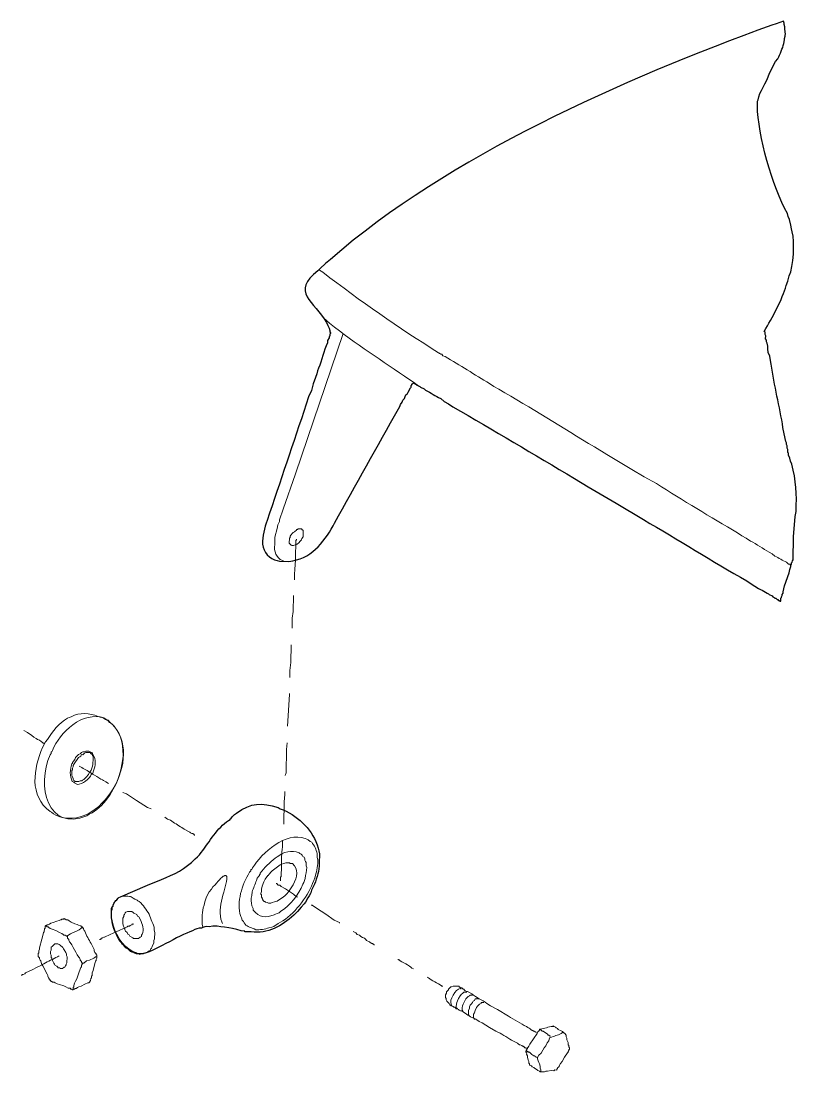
# Model space of a CAD drawing. Extents: x 0 to 563, y 0 to 205.
# Drawn here: x 535.72 to 563.12, y 101.03 to 138.14 of the extents above; entities that cross this region are included whole.
import ezdxf

# ---------------------------------------------------------------- set-up
doc = ezdxf.new("R2010")
doc.units = 0
doc.header["$LTSCALE"] = 0.3
doc.header["$MEASUREMENT"] = 0
doc.layers.add('1', color=1, linetype='CONTINUOUS')

msp = doc.modelspace()

# ---------------------------------------------------------------- linework, layer by layer
at = {"layer": '1', "color": 41, "lineweight": 25}
for points in [[(562.688, 137.861), (562.69, 137.938), (562.665, 138.015), (562.666, 138.066), (562.642, 138.144), (562.384, 138.045), (562.229, 137.997)], [(562.654, 137.348), (562.682, 137.476), (562.682, 137.527)], [(562.148, 136.306), (562.361, 136.712), (562.439, 136.813)], [(561.718, 135.159), (561.721, 135.313), (561.747, 135.364)], [(562.949, 130.701), (562.925, 130.804), (562.902, 130.933), (562.854, 131.139), (562.805, 131.242), (562.781, 131.345)], [(546.648, 129.726), (546.466, 129.576), (546.283, 129.399), (546.205, 129.324)], [(562.737, 128.807), (562.791, 128.96), (562.845, 129.139)], [(546.507, 127.498), (546.556, 127.394), (546.606, 127.291), (546.63, 127.213), (546.629, 127.162), (546.654, 127.136), (546.654, 127.11), (546.628, 127.085), (546.627, 127.034), (546.6, 126.983), (546.6, 126.957), (546.547, 126.856), (546.545, 126.779)], [(562.202, 126.021), (562.178, 126.15), (562.155, 126.304), (562.106, 126.433), (562.083, 126.562), (562.084, 126.664), (562.061, 126.767), (562.036, 126.819), (562.037, 126.87), (562.012, 126.922), (562.014, 127.024), (561.989, 127.076), (561.99, 127.153), (561.965, 127.179), (561.966, 127.205)], [(562.936, 122.495), (562.886, 122.598), (562.862, 122.701), (562.813, 122.805), (562.814, 122.882), (562.789, 122.908), (562.791, 123.01), (562.766, 123.062), (562.767, 123.139), (562.742, 123.191), (562.743, 123.242), (562.719, 123.294), (562.695, 123.397), (562.624, 123.783)], [(562.138, 117.893), (562.24, 117.84), (562.265, 117.813), (562.316, 117.787), (562.341, 117.761), (562.366, 117.76), (562.417, 117.708), (562.443, 117.708), (562.468, 117.682), (562.493, 117.681), (562.519, 117.655), (562.544, 117.655), (562.546, 117.757), (562.572, 117.783), (562.572, 117.808), (562.599, 117.859), (562.599, 117.885), (562.626, 117.935), (562.627, 117.987), (562.682, 118.191), (562.843, 118.65), (562.871, 118.778), (562.899, 118.88), (562.9, 118.931), (562.926, 118.956), (562.927, 119.007), (562.953, 119.033), (562.954, 119.084), (562.98, 119.109), (562.994, 119.929), (563.057, 120.646), (563.086, 120.825)], [(544.771, 119.09), (544.848, 119.063), (545.181, 119.058)], [(561.351, 118.368), (561.503, 118.263), (561.757, 118.104)], [(544.8, 110.371), (544.876, 110.318), (544.978, 110.291)], [(542.971, 109.864), (543.048, 109.914), (543.1, 109.938), (543.101, 109.964), (543.126, 109.963), (543.179, 110.04), (543.257, 110.115), (543.335, 110.165)], [(546.211, 108.936), (546.235, 108.833), (546.259, 108.73), (546.253, 108.396)], [(541.871, 108.549), (541.949, 108.625), (542.027, 108.7)], [(538.917, 106.805), (538.944, 106.856), (538.97, 106.881), (538.971, 106.932), (538.997, 106.983), (539.023, 107.008), (539.05, 107.059), (539.102, 107.109), (539.154, 107.16), (539.18, 107.185), (539.232, 107.21), (540.188, 107.629), (540.679, 107.826)], [(546.087, 107.656), (545.981, 107.452), (545.953, 107.35), (545.9, 107.248), (545.848, 107.172), (545.768, 107.02), (545.716, 106.97), (545.611, 106.843), (545.48, 106.692), (545.35, 106.566)], [(538.983, 106.163), (538.959, 106.266), (538.935, 106.369), (538.911, 106.472)], [(543.852, 105.976), (543.621, 105.98), (543.622, 106.006), (543.494, 106.008), (543.341, 106.062), (543.187, 106.09), (543.06, 106.118), (542.906, 106.146), (542.778, 106.148), (542.65, 106.176), (542.497, 106.179), (542.368, 106.155)], [(542.008, 106.11), (541.931, 106.086), (541.853, 106.062), (541.776, 106.012)], [(539.966, 105.197), (539.838, 105.199), (539.813, 105.225)]]:
    msp.add_lwpolyline(points, dxfattribs=at)
at = {"layer": '1', "color": 41, "lineweight": 13}
for points in [[(546.256, 129.348), (546.383, 129.269, 0.025214), (550.463, 126.429), (550.489, 126.429), (550.488, 126.403), (550.514, 126.403), (550.539, 126.376), (550.59, 126.376), (550.59, 126.35), (550.615, 126.324), (550.692, 126.297)], [(555.971, 123.103), (556.402, 122.839), (557.29, 122.31), (557.722, 122.047), (558.154, 121.808, 0.008684), (561.021, 120.066), (561.174, 119.961), (561.326, 119.881), (561.478, 119.776)], [(537.773, 111.826, -0.017851), (538.154, 111.614), (538.128, 111.589), (538.101, 111.538), (538.075, 111.513), (538.049, 111.462), (538.023, 111.437), (537.97, 111.386), (537.944, 111.361), (537.893, 111.336), (537.867, 111.311), (537.815, 111.312), (537.764, 111.287), (537.635, 111.289), (537.584, 111.316), (537.56, 111.368), (537.56, 111.393), (537.535, 111.445), (537.511, 111.497), (537.514, 111.676), (537.54, 111.701), (537.541, 111.753), (537.567, 111.803), (537.568, 111.855), (537.595, 111.906), (537.753, 112.134), (537.804, 112.158), (537.83, 112.184), (537.857, 112.234), (537.908, 112.233)], [(544.037, 107.794), (544.064, 107.87), (544.117, 107.946), (544.143, 107.971), (544.144, 107.997), (544.169, 107.996), (544.17, 108.048), (544.223, 108.124, -0.07231), (544.77, 108.627, -0.269272), (545.542, 108.768), (545.567, 108.742), (545.618, 108.715), (545.643, 108.689), (545.668, 108.637), (545.719, 108.611), (545.743, 108.559), (545.742, 108.508), (545.767, 108.456), (545.792, 108.43), (545.79, 108.302), (545.815, 108.25)], [(544.728, 107.679), (544.754, 107.679), (544.779, 107.653), (544.804, 107.626), (544.855, 107.626), (544.88, 107.599), (544.906, 107.573), (545.058, 107.494, 0.017721), (545.337, 107.309), (545.387, 107.257), (545.489, 107.204)], [(537.067, 105.119), (537.041, 105.119), (537.015, 105.094, 0.018363), (536.524, 104.846), (536.394, 104.771), (536.265, 104.722), (536.136, 104.648), (535.877, 104.524), (535.851, 104.499), (535.799, 104.474), (535.774, 104.474), (535.748, 104.449), (535.722, 104.45)]]:
    msp.add_lwpolyline(points, format="xyb", dxfattribs=at)
for points in [[(546.609, 127.47), (546.407, 127.653)], [(547.09, 127.103), (545.414, 122.157), (544.982, 120.907), (544.847, 120.525), (544.846, 120.474), (544.793, 120.347), (544.765, 120.219), (544.683, 119.913), (544.678, 119.656)], [(549.649, 125.34), (549.446, 125.472)], [(552.265, 125.346), (552.417, 125.241), (552.595, 125.136)], [(545.192, 119.699), (545.195, 119.878), (545.221, 119.903), (545.222, 119.954), (545.248, 119.98), (545.274, 120.005), (545.275, 120.031), (545.3, 120.03), (545.301, 120.056), (545.327, 120.081), (545.379, 120.106), (545.405, 120.131), (545.431, 120.156), (545.457, 120.181), (545.483, 120.181), (545.509, 120.206), (545.637, 120.204), (545.636, 120.178), (545.662, 120.178), (545.687, 120.152), (545.687, 120.126)], [(545.683, 119.921), (545.631, 119.87), (545.63, 119.819), (545.578, 119.769), (545.526, 119.718), (545.474, 119.668), (545.448, 119.668), (545.422, 119.643), (545.396, 119.644), (545.345, 119.619)], [(545.451, 119.848), (545.451, 119.822), (545.425, 119.797)], [(545.418, 119.438), (545.417, 119.336)], [(562.138, 119.38), (562.24, 119.327), (562.341, 119.248)], [(544.951, 119.087), (545.027, 119.06), (545.078, 119.059)], [(562.748, 119.036), (562.823, 118.958), (562.874, 118.957), (562.874, 118.931), (562.9, 118.931)], [(545.379, 118.644), (545.375, 118.413)], [(545.34, 117.85), (545.33, 117.286), (545.3, 117.055), (545.294, 116.696)], [(545.258, 116.107), (545.248, 115.492), (545.217, 115.21), (545.213, 114.954)], [(545.203, 114.39), (545.202, 114.364), (545.132, 113.237)], [(538.444, 113.583), (538.521, 113.556), (538.623, 113.529), (538.699, 113.476), (538.801, 113.423), (538.851, 113.371), (538.927, 113.319)], [(537.366, 113.525), (537.418, 113.55), (537.495, 113.574)], [(538.649, 113.529), (538.725, 113.476), (538.801, 113.449), (538.851, 113.397)], [(535.82, 113.09), (535.947, 113.011), (536.099, 112.906), (536.175, 112.853), (536.251, 112.801), (536.302, 112.774), (536.378, 112.747), (536.429, 112.695), (536.479, 112.669), (536.505, 112.642), (536.53, 112.642), (536.556, 112.616)], [(536.476, 112.489), (536.583, 112.692), (536.661, 112.768)], [(545.122, 112.647), (545.092, 112.417), (545.078, 111.597), (545.05, 111.495)], [(536.754, 112.228), (536.781, 112.279), (536.781, 112.33), (536.807, 112.329), (536.834, 112.38)], [(537.518, 111.907), (537.544, 111.932), (537.544, 111.958), (537.571, 112.009), (537.623, 112.059), (537.65, 112.135), (537.754, 112.236), (537.806, 112.261), (537.858, 112.311), (537.91, 112.336), (537.961, 112.335), (538.013, 112.36), (538.115, 112.358), (538.166, 112.332), (538.217, 112.305), (538.242, 112.279), (538.267, 112.227)], [(538.14, 112.306), (538.166, 112.306), (538.191, 112.28), (538.216, 112.254), (538.242, 112.253), (538.241, 112.202), (538.266, 112.176)], [(538.283, 111.663), (538.256, 111.586), (538.204, 111.536)], [(537.71, 111.185), (537.609, 111.239), (537.584, 111.265), (537.533, 111.291)], [(538.636, 111.323), (538.712, 111.271), (538.814, 111.218)], [(539.321, 110.901), (539.449, 110.848), (539.803, 110.611), (540.184, 110.373), (540.311, 110.32)], [(545.041, 110.931), (545.039, 110.828), (545.009, 110.572), (544.995, 109.777)], [(536.948, 110.096), (536.872, 110.149), (536.796, 110.201), (536.745, 110.228)], [(538.232, 110.176), (538.128, 110.127), (538.05, 110.077)], [(540.794, 110.029), (540.895, 109.951), (540.997, 109.923)], [(541.403, 109.66), (541.479, 109.607), (541.682, 109.501), (541.707, 109.475), (541.758, 109.449), (541.784, 109.448), (541.809, 109.422), (541.834, 109.422), (541.834, 109.396), (541.86, 109.396)], [(544.959, 109.188), (544.956, 108.983)], [(545.756, 109.277), (545.807, 109.25), (545.857, 109.224), (545.933, 109.171), (545.984, 109.145), (546.009, 109.093)], [(544.919, 108.368), (544.997, 108.392), (545.074, 108.417), (545.202, 108.415), (545.227, 108.388), (545.304, 108.387), (545.33, 108.361), (545.355, 108.335), (545.38, 108.309)], [(546.181, 108.68), (546.18, 108.603), (546.204, 108.525)], [(543.786, 108.08), (543.838, 108.13), (543.839, 108.182), (543.865, 108.181), (543.891, 108.232)], [(544.588, 107.015), (544.537, 106.99), (544.46, 106.991), (544.409, 107.018), (544.357, 107.019), (544.332, 107.045), (544.307, 107.045), (544.281, 107.071), (544.256, 107.097), (544.257, 107.123), (544.232, 107.149), (544.232, 107.175), (544.207, 107.201), (544.208, 107.278), (544.183, 107.304), (544.183, 107.329), (544.21, 107.406), (544.212, 107.483), (544.239, 107.585), (544.293, 107.738), (544.346, 107.84), (544.399, 107.916), (544.425, 107.941), (544.425, 107.966), (544.451, 107.966), (544.477, 108.017), (544.556, 108.092)], [(544.918, 108.291), (544.912, 107.932), (544.886, 107.907), (544.884, 107.779)], [(542.257, 107.183), (542.31, 107.285), (542.364, 107.387), (542.442, 107.488), (542.495, 107.564), (542.573, 107.639), (542.625, 107.69), (542.678, 107.766), (542.73, 107.816), (542.782, 107.867), (542.808, 107.892), (542.86, 107.942), (542.886, 107.942), (542.912, 107.967), (542.963, 107.966), (542.963, 107.94), (542.989, 107.94), (542.988, 107.914)], [(545.757, 107.866), (545.73, 107.79), (545.703, 107.713), (545.677, 107.663)], [(546.118, 107.963), (546.091, 107.886), (546.063, 107.784), (546.01, 107.683)], [(543.874, 107.258), (543.877, 107.386)], [(538.913, 106.549), (538.915, 106.702), (538.942, 106.753), (538.944, 106.856), (538.97, 106.907), (538.997, 106.957), (539.023, 107.008), (539.024, 107.034), (539.05, 107.085), (539.102, 107.109), (539.154, 107.16), (539.18, 107.185), (539.232, 107.21), (539.284, 107.235), (539.412, 107.232)], [(539.82, 107.097), (539.845, 107.071), (539.896, 107.044)], [(543.917, 106.744), (543.918, 106.795), (543.893, 106.847), (543.868, 106.899)], [(545.971, 106.914), (545.997, 106.913), (546.149, 106.808), (546.479, 106.597), (546.783, 106.387), (546.961, 106.307), (546.961, 106.281)], [(540.247, 106.602), (540.271, 106.525), (540.296, 106.473), (540.32, 106.396), (540.345, 106.344), (540.37, 106.267), (540.394, 106.215), (540.419, 106.138), (540.417, 106.035), (540.441, 105.958), (540.437, 105.727), (540.411, 105.676), (540.409, 105.574), (540.356, 105.472), (540.355, 105.447), (540.329, 105.396), (540.303, 105.371), (540.276, 105.32), (540.224, 105.295), (540.198, 105.27), (540.172, 105.245), (540.121, 105.22), (540.095, 105.22), (540.043, 105.195), (539.966, 105.197), (539.915, 105.172), (539.864, 105.199), (539.787, 105.2), (539.736, 105.226), (539.685, 105.253), (539.634, 105.254), (539.583, 105.28), (539.558, 105.306), (539.508, 105.359), (539.406, 105.412), (539.381, 105.463), (539.331, 105.516), (539.28, 105.542), (539.255, 105.594), (539.205, 105.646), (539.18, 105.698), (539.13, 105.775), (539.081, 105.879), (539.056, 105.931), (539.056, 105.956), (539.031, 105.982)], [(540.004, 105.889), (539.978, 105.863), (539.977, 105.812), (539.925, 105.787), (539.873, 105.737), (539.694, 105.74), (539.668, 105.766), (539.567, 105.819), (539.542, 105.871), (539.491, 105.897), (539.466, 105.949), (539.416, 106.001), (539.391, 106.053), (539.392, 106.079), (539.367, 106.105), (539.367, 106.13), (539.342, 106.182), (539.318, 106.259), (539.321, 106.465), (539.348, 106.515), (539.349, 106.567), (539.375, 106.592), (539.401, 106.643), (539.428, 106.668), (539.479, 106.693), (539.633, 106.69), (539.684, 106.663), (539.709, 106.637), (539.811, 106.584), (539.836, 106.533), (539.886, 106.506), (539.936, 106.403)], [(544.891, 106.702), (544.838, 106.651), (544.761, 106.627), (544.709, 106.602), (544.658, 106.578)], [(536.599, 106.204), (536.598, 106.178), (536.624, 106.178), (536.649, 106.152), (536.675, 106.151), (536.7, 106.125), (536.751, 106.099), (536.827, 106.072), (536.954, 106.018), (537.107, 105.939), (537.158, 105.912), (537.209, 105.886), (537.234, 105.86), (537.285, 105.859), (537.31, 105.833), (537.336, 105.832), (537.335, 105.806), (537.361, 105.806), (537.36, 105.755), (537.385, 105.729), (537.411, 105.703), (537.41, 105.677), (537.435, 105.625), (537.46, 105.599), (537.51, 105.521), (537.559, 105.418), (537.659, 105.262), (537.709, 105.159), (537.759, 105.081), (537.784, 105.055), (537.809, 105.003), (537.808, 104.978), (537.834, 104.952), (537.859, 104.925), (537.858, 104.9), (537.883, 104.874), (537.883, 104.823), (537.856, 104.797), (537.856, 104.746), (537.83, 104.721), (537.776, 104.568), (537.749, 104.491), (537.721, 104.389), (537.694, 104.313), (537.642, 104.237), (537.615, 104.16), (537.588, 104.084), (537.587, 104.033), (537.561, 104.007), (537.559, 103.931), (537.534, 103.931)], [(539.702, 106.253), (539.651, 106.254), (539.651, 106.228), (539.625, 106.229), (539.573, 106.204), (539.547, 106.179), (539.496, 106.179), (539.47, 106.154), (539.418, 106.13), (539.315, 106.08), (539.211, 106.031), (539.082, 105.981), (538.979, 105.932), (538.875, 105.882), (538.669, 105.783), (538.643, 105.784), (538.591, 105.759), (538.565, 105.734), (538.539, 105.734), (538.513, 105.709), (538.488, 105.71)], [(542.137, 106.159), (542.113, 106.237), (542.114, 106.288)], [(542.807, 106.327), (542.832, 106.276)], [(543.576, 106.34), (543.526, 106.392), (543.502, 106.469), (543.477, 106.521)], [(544.884, 106.317), (544.806, 106.267), (544.65, 106.167), (544.573, 106.143), (544.47, 106.119)], [(537.336, 105.832), (537.362, 105.832)], [(537.88, 106.13), (537.905, 106.13)], [(544.007, 106.05), (543.957, 106.077), (543.88, 106.104)], [(547.443, 105.991), (547.544, 105.938), (547.595, 105.886), (547.671, 105.859), (547.722, 105.806), (547.773, 105.78), (547.849, 105.753), (547.899, 105.701), (547.925, 105.675), (548.026, 105.622), (548.051, 105.596), (548.102, 105.569), (548.128, 105.569), (548.153, 105.543), (548.179, 105.542), (548.178, 105.516), (548.204, 105.516)], [(537.883, 104.848), (537.909, 104.873), (537.935, 104.873), (537.961, 104.898), (538.013, 104.923), (538.039, 104.948), (538.142, 104.972), (538.297, 105.046), (538.323, 105.071), (538.349, 105.097), (538.4, 105.096), (538.401, 105.121)], [(549.042, 105.014), (549.041, 104.989), (549.067, 104.988)], [(549.523, 104.698), (549.574, 104.672)], [(550.056, 104.381), (550.107, 104.355)], [(550.564, 104.065), (550.589, 104.064), (550.589, 104.039)], [(550.974, 104.058), (550.922, 104.033), (550.897, 104.033)], [(551.636, 103.79), (551.535, 103.843), (551.484, 103.869), (551.458, 103.87), (551.407, 103.896), (551.382, 103.922), (551.357, 103.949), (551.331, 103.949), (551.306, 103.975), (551.281, 104.001), (551.23, 104.002), (551.23, 104.028), (551.204, 104.028), (551.179, 104.054), (551.128, 104.055)], [(551.254, 103.95), (551.255, 103.976), (551.229, 103.976)], [(550.792, 103.907), (550.74, 103.857), (550.739, 103.805), (550.712, 103.754), (550.711, 103.652), (550.736, 103.626), (550.735, 103.575), (550.76, 103.523), (550.785, 103.497), (550.835, 103.445), (550.86, 103.393), (550.911, 103.366), (550.962, 103.34), (550.987, 103.339), (550.987, 103.314), (551.038, 103.313), (551.063, 103.287), (551.088, 103.261), (551.114, 103.26), (551.165, 103.234), (551.19, 103.208), (551.241, 103.181), (551.267, 103.181)], [(551.458, 103.844), (551.355, 103.846), (551.303, 103.796), (551.277, 103.77), (551.225, 103.72), (551.172, 103.618)], [(551.661, 103.738), (551.584, 103.739), (551.558, 103.714), (551.506, 103.689), (551.48, 103.664), (551.428, 103.614), (551.375, 103.512)], [(551.889, 103.606), (551.864, 103.606), (551.839, 103.632), (551.813, 103.607), (551.761, 103.608), (551.735, 103.557), (551.683, 103.533), (551.657, 103.482), (551.63, 103.431), (551.578, 103.381), (551.551, 103.33), (551.55, 103.278), (551.523, 103.202), (551.521, 103.048), (551.546, 103.022)], [(550.912, 103.418), (550.911, 103.392), (550.937, 103.392), (550.936, 103.366)], [(551.09, 103.338), (551.089, 103.286), (551.115, 103.286), (551.114, 103.26), (551.14, 103.26)], [(551.293, 103.206), (551.318, 103.18), (551.317, 103.154), (551.343, 103.154)], [(552.067, 103.475), (551.964, 103.476), (551.964, 103.451), (551.912, 103.426), (551.886, 103.401), (551.834, 103.35), (551.807, 103.3), (551.754, 103.198), (551.727, 103.121), (551.701, 103.071), (551.698, 102.942), (551.724, 102.916), (551.723, 102.891), (551.749, 102.89)], [(552.93, 102.998), (552.55, 103.235), (552.296, 103.368), (552.169, 103.447)], [(551.774, 102.89), (551.901, 102.811), (552.003, 102.758), (552.257, 102.599), (552.485, 102.467)], [(554.488, 102.638), (554.514, 102.637), (554.515, 102.663), (554.514, 102.637), (554.54, 102.637), (554.591, 102.61), (554.616, 102.584), (554.667, 102.558), (554.692, 102.532), (554.793, 102.479), (554.844, 102.452), (554.895, 102.4), (554.92, 102.4), (554.92, 102.374), (554.946, 102.373), (554.945, 102.348), (554.97, 102.322), (554.969, 102.27), (554.994, 102.219), (554.993, 102.167), (555.043, 102.064), (555.041, 101.987), (555.067, 101.961), (555.066, 101.91), (555.091, 101.884), (555.091, 101.858), (555.09, 101.832), (555.064, 101.807), (555.064, 101.782), (555.037, 101.756), (555.037, 101.731), (555.011, 101.706), (554.906, 101.553), (554.826, 101.401), (554.774, 101.325), (554.721, 101.249), (554.721, 101.223), (554.694, 101.198), (554.668, 101.173), (554.668, 101.147), (554.642, 101.122), (554.641, 101.096), (554.564, 101.098), (554.538, 101.073), (554.436, 101.074), (554.307, 101.051), (554.256, 101.052), (554.204, 101.027), (554.05, 101.03), (554.025, 101.056), (553.974, 101.082), (553.949, 101.108), (553.847, 101.161), (553.822, 101.188), (553.771, 101.214), (553.746, 101.24), (553.695, 101.267), (553.67, 101.267), (553.671, 101.318), (553.646, 101.344), (553.646, 101.396), (553.622, 101.447), (553.598, 101.55), (553.599, 101.602), (553.574, 101.653), (553.575, 101.705), (553.55, 101.731), (553.551, 101.808), (553.577, 101.807), (553.577, 101.833), (553.603, 101.858), (553.604, 101.884), (553.63, 101.909), (553.656, 101.934), (553.683, 102.011), (553.946, 102.391), (553.946, 102.416), (553.972, 102.442), (553.998, 102.467), (553.999, 102.492), (554.024, 102.492), (554.025, 102.543), (554.051, 102.543)], [(553.895, 102.417), (553.895, 102.443), (553.87, 102.443), (553.844, 102.469), (553.819, 102.47), (553.794, 102.496), (553.768, 102.496), (553.717, 102.523), (553.692, 102.549), (553.667, 102.575), (553.616, 102.602), (553.565, 102.628)], [(554.405, 102.28), (554.406, 102.306), (554.38, 102.306), (554.355, 102.332), (554.329, 102.333), (554.304, 102.359), (554.152, 102.464), (554.126, 102.465), (554.076, 102.517), (554.025, 102.518)], [(553.044, 102.15), (553.247, 102.044), (553.272, 102.018), (553.323, 101.991), (553.349, 101.991), (553.4, 101.964), (553.425, 101.938), (553.451, 101.938), (553.476, 101.912), (553.501, 101.911), (553.501, 101.885), (553.552, 101.885), (553.552, 101.859)], [(554.456, 102.254), (554.379, 102.229), (554.351, 102.127), (554.299, 102.051), (554.246, 101.95), (554.193, 101.874), (554.141, 101.798), (554.088, 101.696), (554.009, 101.62), (553.957, 101.544), (553.956, 101.493), (553.98, 101.416), (554.005, 101.364), (554.03, 101.312), (554.054, 101.235), (554.053, 101.158), (554.077, 101.106), (554.076, 101.029)], [(554.869, 102.426), (554.844, 102.426)], [(553.957, 101.544), (553.905, 101.545), (553.855, 101.597), (553.829, 101.598), (553.753, 101.65), (553.703, 101.702), (553.678, 101.729), (553.627, 101.729), (553.627, 101.755), (553.576, 101.756), (553.576, 101.782)]]:
    msp.add_lwpolyline(points, dxfattribs=at)
at = {"layer": '1', "color": 41, "lineweight": 25}
for points in [[(546.222, 125.887), (546.195, 125.785), (546.167, 125.683), (546.114, 125.555), (546.033, 125.326), (545.978, 125.096), (545.871, 124.867), (545.79, 124.612, -0.001481), (544.411, 120.507, 0.081054), (544.243, 119.664)], [(546.741, 120.313), (546.795, 120.415, -0.001422), (549.044, 124.453), (549.097, 124.529), (549.124, 124.606), (549.176, 124.682), (549.203, 124.758), (549.255, 124.809), (549.282, 124.885), (549.309, 124.936), (549.361, 124.986), (549.388, 125.037), (549.467, 125.19), (549.493, 125.215), (549.494, 125.266), (549.52, 125.291), (549.521, 125.317), (549.573, 125.367), (549.598, 125.367), (549.598, 125.341), (549.624, 125.341), (549.649, 125.315), (549.674, 125.314), (549.7, 125.288), (549.725, 125.288), (549.751, 125.262), (549.801, 125.235), (549.827, 125.209), (549.877, 125.183), (549.903, 125.182), (549.954, 125.156), (550.004, 125.103)], [(550.538, 124.812), (550.664, 124.707), (550.817, 124.628), (550.969, 124.523, -0.003847), (555.259, 121.986), (555.741, 121.696), (556.731, 121.115), (557.696, 120.534)]]:
    msp.add_lwpolyline(points, format="xyb", dxfattribs=at)
at = {"layer": '1', "color": 41, "lineweight": 13}
msp.add_lwpolyline([(538.203, 105.561), (538.302, 105.354), (538.301, 105.303), (538.326, 105.251), (538.351, 105.225), (538.376, 105.199), (538.376, 105.173), (538.401, 105.147), (538.399, 105.044), (538.373, 104.994), (538.372, 104.968), (538.346, 104.943), (538.345, 104.891), (538.318, 104.815), (538.264, 104.611), (538.237, 104.534), (538.235, 104.432), (538.209, 104.407), (538.208, 104.355), (538.182, 104.33), (538.18, 104.253), (538.154, 104.228), (538.154, 104.202), (538.128, 104.203), (538.128, 104.177), (538.077, 104.178), (537.973, 104.129), (537.844, 104.054), (537.766, 104.03), (537.715, 104.005), (537.663, 103.98), (537.637, 103.98), (537.611, 103.955), (537.56, 103.956), (537.559, 103.931), (537.534, 103.931), (537.509, 103.957), (537.483, 103.957), (537.458, 103.984), (537.381, 103.985), (537.305, 104.038), (537.228, 104.064), (537.075, 104.118), (536.999, 104.145), (536.922, 104.172), (536.897, 104.198), (536.82, 104.2), (536.821, 104.225), (536.77, 104.226), (536.77, 104.252), (536.744, 104.252), (536.745, 104.278), (536.72, 104.304), (536.72, 104.33), (536.695, 104.356), (536.67, 104.408), (536.671, 104.433), (536.646, 104.485), (536.596, 104.563), (536.546, 104.666), (536.497, 104.77), (536.447, 104.847), (536.423, 104.95), (536.398, 104.976), (536.373, 105.028), (536.374, 105.054), (536.348, 105.08), (536.323, 105.106), (536.325, 105.208), (536.351, 105.234), (536.352, 105.311), (536.379, 105.361), (536.38, 105.413), (536.462, 105.719), (536.49, 105.847), (536.517, 105.949), (536.543, 105.974), (536.545, 106.077), (536.571, 106.102), (536.572, 106.179), (536.599, 106.204), (536.624, 106.203), (536.65, 106.229), (536.676, 106.228), (536.728, 106.253), (536.779, 106.278), (536.857, 106.302), (536.986, 106.351), (537.063, 106.375), (537.115, 106.4), (537.14, 106.4), (537.167, 106.425), (537.218, 106.424), (537.244, 106.449), (537.269, 106.423), (537.295, 106.423), (537.32, 106.397), (537.371, 106.396), (537.422, 106.369), (537.498, 106.317), (537.625, 106.263), (537.702, 106.236), (537.753, 106.21), (537.829, 106.183), (537.854, 106.157), (537.88, 106.156), (537.905, 106.13), (537.905, 106.104), (537.93, 106.104), (537.93, 106.078), (537.955, 106.027), (537.98, 106.001, 0.071895)], format="xyb", close=True, dxfattribs=at)
msp.add_lwpolyline([(536.921, 105.557), (537.023, 105.555), (537.074, 105.529), (537.099, 105.503), (537.125, 105.477), (537.175, 105.45), (537.201, 105.424), (537.225, 105.372), (537.251, 105.346), (537.3, 105.243), (537.325, 105.191), (537.324, 105.14), (537.349, 105.088), (537.345, 104.883), (537.319, 104.832), (537.318, 104.807), (537.292, 104.781), (537.266, 104.731), (537.24, 104.731), (537.188, 104.681), (537.111, 104.682), (537.086, 104.708), (537.034, 104.709), (537.009, 104.735), (536.984, 104.761), (536.933, 104.788), (536.908, 104.839), (536.883, 104.865), (536.858, 104.917), (536.834, 104.969), (536.809, 105.021), (536.809, 105.046), (536.784, 105.072), (536.785, 105.149), (536.761, 105.201), (536.762, 105.278), (536.789, 105.329), (536.79, 105.431), (536.816, 105.456), (536.843, 105.482), (536.869, 105.507), (536.895, 105.532)], close=True, dxfattribs=at)
at = {"layer": '1', "color": 41, "lineweight": 25}
for points in [[(562.229, 137.997), (556.985, 136.097), (550.815, 133.37), (546.648, 129.726)], [(562.682, 137.527), (562.723, 137.802), (562.719, 137.585), (562.688, 137.861)], [(562.439, 136.813), (562.532, 136.967), (562.604, 137.176), (562.654, 137.348)], [(561.747, 135.364), (561.777, 135.646), (562.054, 135.96), (562.148, 136.306)], [(562.781, 131.345), (562.246, 132.299), (561.742, 134.101), (561.718, 135.159)], [(562.845, 129.139), (563, 129.479), (563.041, 130.338), (562.949, 130.701)], [(546.205, 129.324), (545.233, 128.589), (546.07, 128.225), (546.507, 127.498)], [(561.966, 127.205), (562.242, 127.644), (562.607, 128.322), (562.737, 128.807)], [(546.545, 126.779), (546.394, 126.494), (546.356, 126.155), (546.222, 125.887)], [(562.624, 123.783), (562.509, 124.526), (562.314, 125.273), (562.202, 126.021)], [(550.004, 125.103), (550.196, 125.012), (550.342, 124.902), (550.538, 124.812)], [(563.086, 120.825), (563.117, 121.419), (563.089, 121.926), (562.936, 122.495)], [(545.181, 119.058), (545.942, 119.132), (546.404, 119.714), (546.741, 120.313)], [(557.696, 120.534), (558.927, 119.833), (560.121, 119.064), (561.351, 118.368)], [(544.243, 119.664), (544.29, 119.382), (544.485, 119.145), (544.771, 119.09)], [(561.757, 118.104), (561.809, 118.093), (562.086, 117.932), (562.138, 117.893)], [(543.335, 110.165), (543.833, 110.556), (544.223, 110.534), (544.8, 110.371)], [(544.978, 110.291), (545.551, 110.021), (546.031, 109.558), (546.211, 108.936)], [(542.027, 108.7), (542.327, 109.09), (542.605, 109.56), (542.971, 109.864)], [(540.679, 107.826), (541.115, 107.988), (541.534, 108.216), (541.871, 108.549)], [(546.253, 108.396), (546.265, 108.132), (546.157, 107.903), (546.087, 107.656)], [(538.911, 106.472), (538.913, 106.583), (538.915, 106.694), (538.917, 106.805)], [(545.35, 106.566), (544.951, 106.188), (544.414, 105.884), (543.852, 105.976)], [(539.813, 105.225), (539.44, 105.297), (539.085, 105.814), (538.983, 106.163)], [(542.368, 106.155), (542.082, 106.182), (542.171, 106.089), (542.008, 106.11)], [(541.776, 106.012), (541.278, 105.853), (540.37, 105.236), (539.966, 105.197)]]:
    msp.add_open_spline(points, degree=3, dxfattribs=at)
at = {"layer": '1', "color": 41, "lineweight": 13}
for points in [[(549.446, 125.472), (548.459, 126.158), (547.551, 126.722), (546.609, 127.47)], [(550.692, 126.297), (551.219, 125.985), (551.735, 125.655), (552.265, 125.346)], [(552.595, 125.136), (553.723, 124.495), (554.846, 123.765), (555.971, 123.103)], [(545.687, 120.126), (545.686, 120.058), (545.684, 119.989), (545.683, 119.921)], [(544.678, 119.656), (544.643, 119.411), (544.735, 119.192), (544.951, 119.087)], [(545.345, 119.619), (545.229, 119.616), (545.276, 119.622), (545.192, 119.699)], [(545.425, 119.797), (545.423, 119.677), (545.42, 119.558), (545.418, 119.438)], [(561.478, 119.776), (561.701, 119.668), (561.922, 119.508), (562.138, 119.38)], [(545.417, 119.336), (545.424, 119.062), (545.395, 118.9), (545.379, 118.644)], [(562.341, 119.248), (562.479, 119.179), (562.604, 119.089), (562.748, 119.036)], [(536.834, 112.38), (537.075, 113.015), (537.915, 113.793), (538.649, 113.529)], [(537.495, 113.574), (537.787, 113.734), (538.139, 113.705), (538.444, 113.583)], [(536.661, 112.768), (536.832, 113.065), (537.069, 113.342), (537.366, 113.525)], [(538.927, 113.319), (540.119, 112.204), (538.518, 109.401), (536.948, 110.096)], [(538.851, 113.397), (539.812, 112.614), (539.161, 110.73), (538.232, 110.176)], [(536.745, 110.228), (535.999, 110.768), (536.168, 111.751), (536.476, 112.489)], [(538.05, 110.077), (536.662, 109.479), (536.257, 111.167), (536.754, 112.228)], [(538.14, 112.306), (538.025, 112.305), (537.995, 112.334), (537.908, 112.233)], [(538.266, 112.176), (538.263, 111.954), (538.277, 111.827), (538.154, 111.614)], [(538.267, 112.227), (538.379, 112.062), (538.357, 111.839), (538.283, 111.663)], [(537.533, 111.291), (537.428, 111.477), (537.447, 111.714), (537.518, 111.907)], [(538.204, 111.536), (538.152, 111.374), (537.883, 111.174), (537.71, 111.185)], [(538.154, 111.614), (538.223, 111.56), (538.561, 111.347), (538.636, 111.323)], [(540.997, 109.923), (541.129, 109.831), (541.262, 109.738), (541.403, 109.66)], [(543.891, 108.232), (544.233, 108.766), (545.064, 109.526), (545.756, 109.277)], [(544.956, 108.983), (544.916, 108.717), (544.923, 108.558), (544.918, 108.291)], [(546.009, 109.093), (546.118, 108.976), (546.16, 108.836), (546.181, 108.68)], [(546.204, 108.525), (546.209, 108.372), (546.164, 108.109), (546.118, 107.963)], [(543.477, 106.521), (543.324, 107.055), (543.52, 107.616), (543.786, 108.08)], [(544.556, 108.092), (544.639, 108.179), (544.814, 108.305), (544.919, 108.368)], [(545.38, 108.309), (545.681, 107.919), (545.036, 107.048), (544.588, 107.015)], [(545.815, 108.25), (545.796, 108.121), (545.771, 107.994), (545.757, 107.866)], [(542.988, 107.914), (542.982, 107.512), (542.613, 106.859), (542.807, 106.327)], [(543.877, 107.386), (543.94, 107.517), (543.978, 107.66), (544.037, 107.794)], [(546.01, 107.683), (545.828, 107.19), (545.345, 106.575), (544.884, 106.317)], [(545.677, 107.663), (545.514, 107.281), (545.247, 106.923), (544.891, 106.702)], [(539.412, 107.232), (539.668, 107.239), (539.565, 107.211), (539.82, 107.097)], [(539.896, 107.044), (540.044, 106.927), (540.14, 106.758), (540.247, 106.602)], [(542.114, 106.288), (542.105, 106.77), (542.138, 106.73), (542.257, 107.183)], [(543.868, 106.899), (543.855, 107.011), (543.813, 107.124), (543.874, 107.258)], [(539.031, 105.982), (538.97, 106.081), (538.901, 106.433), (538.913, 106.549)], [(544.658, 106.578), (544.353, 106.449), (544.131, 106.484), (543.917, 106.744)], [(539.936, 106.403), (540.001, 106.233), (540.087, 106.071), (540.004, 105.889)], [(543.88, 106.104), (543.749, 106.158), (543.637, 106.197), (543.576, 106.34)], [(537.362, 105.832), (537.448, 105.94), (537.794, 106.022), (537.88, 106.13)], [(544.47, 106.119), (544.36, 106.074), (544.126, 106.037), (544.007, 106.05)], [(549.067, 104.988), (549.172, 104.893), (549.44, 104.791), (549.523, 104.698)], [(550.107, 104.355), (550.206, 104.246), (550.452, 104.176), (550.564, 104.065)], [(550.897, 104.033), (550.76, 103.917), (550.86, 103.967), (550.792, 103.907)], [(551.229, 103.976), (551.079, 103.964), (550.814, 103.551), (550.912, 103.418)], [(551.128, 104.055), (551.077, 104.056), (551.025, 104.057), (550.974, 104.058)], [(551.172, 103.618), (551.111, 103.501), (551.083, 103.474), (551.09, 103.338)], [(552.169, 103.447), (552.002, 103.577), (551.798, 103.649), (551.636, 103.79)], [(551.375, 103.512), (551.307, 103.355), (551.287, 103.361), (551.293, 103.206)], [(551.267, 103.181), (551.517, 103.054), (551.455, 103.023), (551.774, 102.89)], [(553.565, 102.628), (553.375, 102.752), (553.125, 102.87), (552.93, 102.998)], [(552.485, 102.467), (552.691, 102.398), (552.855, 102.248), (553.044, 102.15)], [(554.051, 102.543), (554.193, 102.553), (554.348, 102.624), (554.488, 102.638)], [(554.844, 102.426), (554.698, 102.323), (554.611, 102.322), (554.456, 102.254)]]:
    msp.add_open_spline(points, degree=3, dxfattribs=at)

doc.saveas('drawing.dxf')
